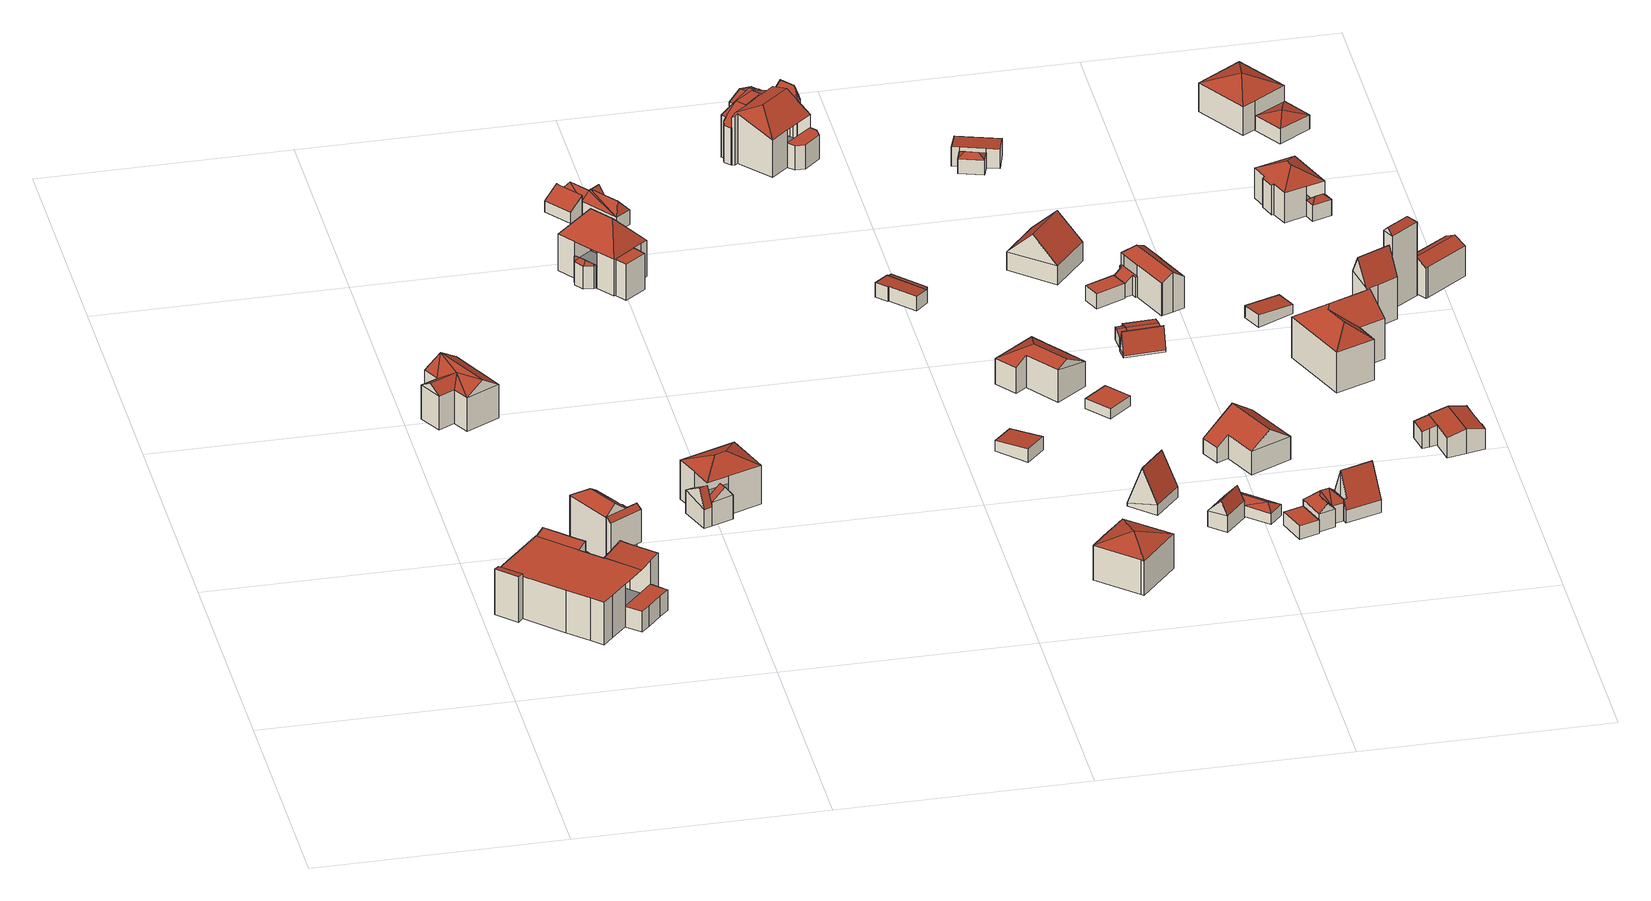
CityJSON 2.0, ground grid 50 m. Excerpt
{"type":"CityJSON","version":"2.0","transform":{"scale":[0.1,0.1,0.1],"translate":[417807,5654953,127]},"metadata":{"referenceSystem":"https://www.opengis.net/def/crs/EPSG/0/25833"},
"CityObjects":{
"building1":{"type":"Building","attributes":{"Gemeindeschluessel":14612000,"Geometrietyp2DReferenz":"3000","function":"31001_9998","roofType":"9999"},"children":["building1-1","building1-2","building1-3","building1-4","building1-5"]},
"building1-1":{"type":"BuildingPart","attributes":{"Dachtyp_tdc":"tdcPolyFlatRoof","Dachneigung":0,"QualitaetDacherkennung":27,"Geometrietyp2DReferenz":"3000","measuredHeight":4.58,"roofType":"1000"},"parents":["building1"],"geometry":[{"type":"MultiSurface","lod":"2","boundaries":[[[0,1,2,3]],[[1,4,5,2]],[[4,6,7,5]],[[6,8,9,7]],[[10,0,3,11]],[[10,12,8,6,4,1,0]],[[3,2,5,7,9,13,11]]],"semantics":{"surfaces":[{"type":"WallSurface"},{"type":"RoofSurface"},{"type":"GroundSurface"}],"values":[0,0,0,0,0,1,2]}}]},
"building1-2":{"type":"BuildingPart","attributes":{"Dachtyp_tdc":"tdcPolyFlatRoof","Dachneigung":19.95,"QualitaetDacherkennung":36,"Geometrietyp2DReferenz":"3000","measuredHeight":9.98,"roofType":"2100"},"parents":["building1"],"geometry":[{"type":"MultiSurface","lod":"2","boundaries":[[[14,15,16,17]],[[15,18,19,16]],[[18,20,21,19]],[[20,22,23,21]],[[22,24,25,23]],[[22,20,18,15,14,24]],[[25,17,16,19,21,23]]],"semantics":{"surfaces":[{"type":"WallSurface"},{"type":"RoofSurface"},{"type":"GroundSurface"}],"values":[0,0,0,0,0,1,2]}}]},
"building1-3":{"type":"BuildingPart","attributes":{"Dachtyp_tdc":"tdcPolyFlatRoof","Dachneigung":6.01,"QualitaetDacherkennung":39,"Geometrietyp2DReferenz":"3000","measuredHeight":10,"roofType":"2100"},"parents":["building1"],"geometry":[{"type":"MultiSurface","lod":"2","boundaries":[[[26,27,28,29]],[[27,30,31,28]],[[30,32,33,31]],[[32,34,11,33]],[[34,10,11]],[[35,26,29,36,37]],[[35,38,34,32,30,27,26]],[[29,28,31,33,11,13,36]]],"semantics":{"surfaces":[{"type":"WallSurface"},{"type":"RoofSurface"},{"type":"GroundSurface"}],"values":[0,0,0,0,0,0,1,2]}}]},
"building1-4":{"type":"BuildingPart","attributes":{"Dachtyp_tdc":"tdcPolyFlatRoof","Dachneigung":0,"QualitaetDacherkennung":27,"Geometrietyp2DReferenz":"3000","measuredHeight":9.31,"roofType":"1000"},"parents":["building1"],"geometry":[{"type":"MultiSurface","lod":"2","boundaries":[[[39,40,14,17,41]],[[42,37,36,25,24]],[[43,9,8]],[[43,44,45,9]],[[44,46,47,45]],[[46,48,49,47]],[[48,50,51,49]],[[50,52,53,51]],[[50,48,46,44,43,54,37,42,40,39,52]],[[41,17,25,36,13,9,45,47,49,51,53]]],"semantics":{"surfaces":[{"type":"WallSurface"},{"type":"RoofSurface"},{"type":"GroundSurface"}],"values":[0,0,0,0,0,0,0,0,1,2]}}]},
"building1-5":{"type":"BuildingPart","attributes":{"Dachtyp_tdc":"tdcPolyFlatRoof","Dachneigung":5.88,"QualitaetDacherkennung":58,"Geometrietyp2DReferenz":"3000","measuredHeight":10.03,"roofType":"2100"},"parents":["building1"],"geometry":[{"type":"MultiSurface","lod":"2","boundaries":[[[55,56,39,41,57]],[[58,53,52]],[[58,59,60,53]],[[59,55,57,60]],[[59,58,56,55]],[[57,41,53,60]]],"semantics":{"surfaces":[{"type":"WallSurface"},{"type":"RoofSurface"},{"type":"GroundSurface"}],"values":[0,0,0,0,1,2]}}]},
"building2":{"type":"Building","attributes":{"Dachtyp_tdc":"tdcFreeFormRoof","Gemeindeschluessel":14612000,"Dachneigung":31.87,"QualitaetDacherkennung":84,"Geometrietyp2DReferenz":"3000","measuredHeight":9.8,"function":"31001_9998","roofType":"5000"},"geometry":[{"type":"Solid","lod":"2","boundaries":[[[[61,62,63,64]],[[62,65,66,63]],[[65,67,68,66]],[[67,69,70,68]],[[69,71,72,70]],[[71,73,74,72]],[[73,75,76,74]],[[75,61,64,76]],[[77,75,73]],[[78,77,73,71]],[[79,78,69]],[[80,78,79]],[[80,61,78]],[[61,80,62]],[[69,78,71]],[[79,69,67]],[[80,79,67,65]],[[77,78,61,75]],[[64,63,66,68,70,72,74,76]],[[80,65,62]]]],"semantics":{"surfaces":[{"type":"WallSurface"},{"type":"RoofSurface"},{"type":"GroundSurface"}],"values":[[0,0,0,0,0,0,0,0,0,1,1,1,1,1,1,0,1,1,2,0]]}}]},
"building3":{"type":"Building","attributes":{"Dachtyp_tdc":"tdcFreeFormRoof","Gemeindeschluessel":14612000,"Dachneigung":39.74,"QualitaetDacherkennung":59,"Geometrietyp2DReferenz":"3000","measuredHeight":12.2,"function":"31001_9998","roofType":"5000"},"geometry":[{"type":"Solid","lod":"2","boundaries":[[[[81,82,83,84]],[[82,85,86,83]],[[85,87,88,86]],[[87,89,90,88]],[[89,91,92,90]],[[91,93,94,92]],[[93,95,96,94]],[[95,97,98,96]],[[97,81,84,98]],[[99,100,82,101]],[[97,102,99,101,81]],[[95,93,91,89,87,85,100,99,102]],[[85,82,100]],[[82,81,101]],[[97,95,102]],[[84,83,86,88,90,92,94,96,98]]]],"semantics":{"surfaces":[{"type":"WallSurface"},{"type":"RoofSurface"},{"type":"GroundSurface"}],"values":[[0,0,0,0,0,0,0,0,0,1,1,1,0,0,0,2]]}}]},
"building4":{"type":"Building","attributes":{"Dachtyp_tdc":"tdcPolyFlatRoof","Gemeindeschluessel":14612000,"Dachneigung":37.95,"QualitaetDacherkennung":34,"Geometrietyp2DReferenz":"3000","measuredHeight":8.09,"function":"31001_9998","roofType":"2100"},"geometry":[{"type":"Solid","lod":"2","boundaries":[[[[103,104,105,106]],[[104,107,108,105]],[[107,109,110,108]],[[109,111,112,110]],[[111,103,106,112]],[[111,109,107,104,103]],[[106,105,108,110,112]]]],"semantics":{"surfaces":[{"type":"WallSurface"},{"type":"RoofSurface"},{"type":"GroundSurface"}],"values":[[0,0,0,0,0,1,2]]}}]},
"building5":{"type":"Building","attributes":{"Gemeindeschluessel":14612000,"Geometrietyp2DReferenz":"3000","function":"31001_9998","roofType":"9999"},"children":["building5-1","building5-2","building5-3"]},
"building5-1":{"type":"BuildingPart","attributes":{"Dachtyp_tdc":"tdcGableRoof","Dachneigung":39.44,"QualitaetDacherkennung":12,"Geometrietyp2DReferenz":"3000","measuredHeight":7.48,"roofType":"3100"},"parents":["building5"],"geometry":[{"type":"MultiSurface","lod":"2","boundaries":[[[113,114,115,116]],[[114,117,118,119,115]],[[117,114,120]],[[114,113,121,120]],[[122,123,117,120,121]],[[116,115,119,124]]],"semantics":{"surfaces":[{"type":"WallSurface"},{"type":"RoofSurface"},{"type":"GroundSurface"}],"values":[0,0,0,1,1,2]}}]},
"building5-2":{"type":"BuildingPart","attributes":{"Dachtyp_tdc":"tdcHipRoof","Dachneigung":22.67,"QualitaetDacherkennung":82,"Geometrietyp2DReferenz":"3000","measuredHeight":10.58,"roofType":"3200"},"parents":["building5"],"geometry":[{"type":"MultiSurface","lod":"2","boundaries":[[[125,126,127,128]],[[126,129,113,116,127]],[[130,131,132,133,134]],[[131,125,128,132]],[[126,125,135]],[[131,130,136,137]],[[125,131,137,135]],[[136,129,126,135,137]],[[128,127,116,124,133,132]]],"semantics":{"surfaces":[{"type":"WallSurface"},{"type":"RoofSurface"},{"type":"GroundSurface"}],"values":[0,0,0,0,1,1,1,1,2]}}]},
"building5-3":{"type":"BuildingPart","attributes":{"Dachtyp_tdc":"tdcGableRoof","Dachneigung":30.66,"QualitaetDacherkennung":12,"Geometrietyp2DReferenz":"3000","measuredHeight":8,"roofType":"3100"},"parents":["building5"],"geometry":[{"type":"MultiSurface","lod":"2","boundaries":[[[118,138,139,119]],[[138,140,141,139]],[[140,134,133,141]],[[140,138,142]],[[138,118,123,143,142]],[[134,140,142,143,144]],[[119,139,141,133,124]]],"semantics":{"surfaces":[{"type":"WallSurface"},{"type":"RoofSurface"},{"type":"GroundSurface"}],"values":[0,0,0,0,1,1,2]}}]},
"building6":{"type":"Building","attributes":{"Gemeindeschluessel":14612000,"Geometrietyp2DReferenz":"3000","function":"31001_9998","roofType":"9999"},"children":["building6-1","building6-2","building6-3","building6-4"]},
"building6-1":{"type":"BuildingPart","attributes":{"Dachtyp_tdc":"tdcPolyFlatRoof","Dachneigung":32.93,"QualitaetDacherkennung":70,"Geometrietyp2DReferenz":"3000","measuredHeight":8.13,"roofType":"2100"},"parents":["building6"],"geometry":[{"type":"MultiSurface","lod":"2","boundaries":[[[145,146,147,148]],[[146,149,150,147]],[[149,151,152,153,150]],[[149,146,145,151]],[[153,148,147,150]]],"semantics":{"surfaces":[{"type":"WallSurface"},{"type":"RoofSurface"},{"type":"GroundSurface"}],"values":[0,0,0,1,2]}}]},
"building6-2":{"type":"BuildingPart","attributes":{"Dachtyp_tdc":"tdcFreeFormRoof","Dachneigung":41.82,"QualitaetDacherkennung":10,"Geometrietyp2DReferenz":"3000","measuredHeight":5.82,"roofType":"5000"},"parents":["building6"],"geometry":[{"type":"MultiSurface","lod":"2","boundaries":[[[154,155,156,157]],[[155,158,159,156]],[[158,160,161,159]],[[160,162,163,161]],[[162,164,165,163]],[[164,166,164,162,167]],[[162,160,168,167]],[[160,158,169,168]],[[158,155,170,169]],[[155,154,171,154,170]],[[154,164,167,168,169,170]],[[157,156,159,161,163,165,172,165,157,173]]],"semantics":{"surfaces":[{"type":"WallSurface"},{"type":"RoofSurface"},{"type":"GroundSurface"}],"values":[0,0,0,0,0,1,1,1,1,1,1,2]}}]},
"building6-3":{"type":"BuildingPart","attributes":{"Dachtyp_tdc":"tdcPolyFlatRoof","Dachneigung":0,"QualitaetDacherkennung":46,"Geometrietyp2DReferenz":"3000","measuredHeight":7.95,"roofType":"1000"},"parents":["building6"],"geometry":[{"type":"MultiSurface","lod":"2","boundaries":[[[174,175,176,177]],[[175,178,179,176]],[[178,180,181,179]],[[180,178,175,174]],[[177,176,179,181]]],"semantics":{"surfaces":[{"type":"WallSurface"},{"type":"RoofSurface"},{"type":"GroundSurface"}],"values":[0,0,0,1,2]}}]},
"building6-4":{"type":"BuildingPart","attributes":{"Dachtyp_tdc":"tdcHipRoof","Dachneigung":47.64,"QualitaetDacherkennung":66,"Geometrietyp2DReferenz":"3000","measuredHeight":13.08,"roofType":"3200"},"parents":["building6"],"geometry":[{"type":"MultiSurface","lod":"2","boundaries":[[[182,183,184,172]],[[183,185,148,184]],[[152,186,187,153]],[[186,188,189,187]],[[188,190,174,177,189]],[[191,181,180]],[[191,192,193,181]],[[192,194,173,193]],[[192,191,190,188,186,195]],[[185,183,196]],[[186,152,185,196,195]],[[183,182,194,192,195,196]],[[184,148,153,187,189,177,181,193,173,157,165,172]]],"semantics":{"surfaces":[{"type":"WallSurface"},{"type":"RoofSurface"},{"type":"GroundSurface"}],"values":[0,0,0,0,0,0,0,0,1,1,1,1,2]}}]},
"building7":{"type":"Building","attributes":{"Dachtyp_tdc":"tdcPolyFlatRoof","Gemeindeschluessel":14612000,"Dachneigung":34.21,"QualitaetDacherkennung":57,"Geometrietyp2DReferenz":"3000","measuredHeight":4.76,"function":"31001_9998","roofType":"2100"},"geometry":[{"type":"Solid","lod":"2","boundaries":[[[[197,198,199,200]],[[197,201,202,203,198]],[[199,204,205,206,200]],[[198,203,204,199]],[[203,202,205,204]],[[202,201,206,205]],[[201,197,200,206]]]],"semantics":{"surfaces":[{"type":"WallSurface"},{"type":"RoofSurface"},{"type":"GroundSurface"}],"values":[[0,1,2,0,0,0,0]]}}]},
"building8":{"type":"Building","attributes":{"Dachtyp_tdc":"tdcFreeFormRoof","Gemeindeschluessel":14612000,"Dachneigung":50.02,"QualitaetDacherkennung":19,"Geometrietyp2DReferenz":"3000","measuredHeight":5.37,"function":"31001_9998","roofType":"5000"},"geometry":[{"type":"Solid","lod":"2","boundaries":[[[[207,208,209,210]],[[208,211,212,209]],[[211,213,214,212]],[[213,215,216,214]],[[215,217,218,216]],[[217,219,220,218]],[[219,221,222,220]],[[221,223,224,222]],[[223,207,210,224]],[[225,221,226]],[[227,221,225]],[[227,223,221]],[[228,223,227]],[[223,228,207]],[[226,221,219]],[[229,225,226,219,217]],[[230,229,217,215]],[[230,215,213]],[[227,225,229,230,213,211]],[[228,227,211,208]],[[228,208,207]],[[210,209,212,214,216,218,220,222,224]]]],"semantics":{"surfaces":[{"type":"WallSurface"},{"type":"RoofSurface"},{"type":"GroundSurface"}],"values":[[0,0,0,0,0,0,0,0,0,1,1,1,1,1,1,1,1,0,1,1,1,2]]}}]},
"building9":{"type":"Building","attributes":{"Dachtyp_tdc":"tdcTentRoof","Gemeindeschluessel":14612000,"Dachneigung":19.77,"QualitaetDacherkennung":79,"Geometrietyp2DReferenz":"3000","measuredHeight":9.56,"function":"31001_9998","roofType":"3500"},"geometry":[{"type":"Solid","lod":"2","boundaries":[[[[231,232,233,234]],[[232,235,236,233]],[[235,237,238,236]],[[237,239,240,238]],[[239,241,242,240]],[[241,231,234,242]],[[239,237,235,243]],[[231,241,239,243]],[[232,231,243]],[[235,232,243]],[[234,233,236,238,240,242]]]],"semantics":{"surfaces":[{"type":"WallSurface"},{"type":"RoofSurface"},{"type":"GroundSurface"}],"values":[[0,0,0,0,0,0,1,1,1,1,2]]}}]},
"building10":{"type":"Building","attributes":{"Dachtyp_tdc":"tdcPolyFlatRoof","Gemeindeschluessel":14612000,"Dachneigung":4.98,"QualitaetDacherkennung":57,"Geometrietyp2DReferenz":"3000","measuredHeight":2.96,"function":"31001_9998","roofType":"2100"},"geometry":[{"type":"Solid","lod":"2","boundaries":[[[[244,245,246,247]],[[245,248,249,246]],[[248,250,251,249]],[[250,244,247,251]],[[250,248,245,244]],[[247,246,249,251]]]],"semantics":{"surfaces":[{"type":"WallSurface"},{"type":"RoofSurface"},{"type":"GroundSurface"}],"values":[[0,0,0,0,1,2]]}}]},
"building11":{"type":"Building","attributes":{"Dachtyp_tdc":"tdcPolyFlatRoof","Gemeindeschluessel":14612000,"Dachneigung":5.22,"QualitaetDacherkennung":66,"Geometrietyp2DReferenz":"3000","measuredHeight":3.19,"function":"31001_9998","roofType":"2100"},"geometry":[{"type":"Solid","lod":"2","boundaries":[[[[252,253,254,255]],[[253,256,257,254]],[[256,258,259,257]],[[258,260,261,259]],[[260,262,263,261]],[[262,264,265,263]],[[264,266,267,265]],[[266,252,255,267]],[[266,264,262,260,258,256,253,252]],[[255,254,257,259,261,263,265,267]]]],"semantics":{"surfaces":[{"type":"WallSurface"},{"type":"RoofSurface"},{"type":"GroundSurface"}],"values":[[0,0,0,0,0,0,0,0,1,2]]}}]},
"building12":{"type":"Building","attributes":{"Gemeindeschluessel":14612000,"Geometrietyp2DReferenz":"3000","function":"31001_9998","roofType":"9999"},"children":["building12-1","building12-2","building12-3","building12-4","building12-5","building12-6"]},
"building12-1":{"type":"BuildingPart","attributes":{"Dachtyp_tdc":"tdcGableRoof","Dachneigung":11.01,"QualitaetDacherkennung":33,"Geometrietyp2DReferenz":"3000","measuredHeight":10.86,"roofType":"3100"},"parents":["building12"],"geometry":[{"type":"MultiSurface","lod":"2","boundaries":[[[268,269,270,271,272]],[[273,274,275,276,277]],[[278,268,272,279,280]],[[268,278,281,282,283,284,285,286]],[[274,273,285,284]],[[268,286,269]],[[272,271,276,275,287,288,279]]],"semantics":{"surfaces":[{"type":"WallSurface"},{"type":"RoofSurface"},{"type":"GroundSurface"}],"values":[0,0,0,1,1,0,2]}}]},
"building12-2":{"type":"BuildingPart","attributes":{"Dachtyp_tdc":"tdcFreeFormRoof","Dachneigung":69.12,"QualitaetDacherkennung":11,"Geometrietyp2DReferenz":"3000","measuredHeight":12.41,"roofType":"5000"},"parents":["building12"],"geometry":[{"type":"MultiSurface","lod":"2","boundaries":[[[289,290,291,292,293,294,295]],[[294,293,296]],[[297,298,299,300,301,302,303,304,305]],[[306,307,298,297]],[[296,293,301,300]],[[293,292,302,301]],[[292,291,303,302]],[[291,290,304,303]],[[290,289,305,304]],[[289,306,297,305]],[[308,295,294,296,309,307]],[[308,307,306]],[[295,308,306,289]]],"semantics":{"surfaces":[{"type":"RoofSurface"},{"type":"GroundSurface"},{"type":"WallSurface"}],"values":[0,0,1,2,2,2,2,2,2,2,0,0,0]}}]},
"building12-3":{"type":"BuildingPart","attributes":{"Dachtyp_tdc":"tdcGableRoof","Dachneigung":20.32,"QualitaetDacherkennung":37,"Geometrietyp2DReferenz":"3000","measuredHeight":10.41,"roofType":"3100"},"parents":["building12"],"geometry":[{"type":"MultiSurface","lod":"2","boundaries":[[[270,310,311,271]],[[310,312,313,311]],[[312,277,276,313]],[[312,310,314]],[[310,270,315,316,314]],[[277,312,314,316,317]],[[271,311,313,276]]],"semantics":{"surfaces":[{"type":"WallSurface"},{"type":"RoofSurface"},{"type":"GroundSurface"}],"values":[0,0,0,0,1,1,2]}}]},
"building12-4":{"type":"BuildingPart","attributes":{"Dachtyp_tdc":"tdcCutGableRoof","Dachneigung":35.98,"QualitaetDacherkennung":42,"Geometrietyp2DReferenz":"3000","measuredHeight":11.37,"roofType":"9999"},"parents":["building12"],"geometry":[{"type":"MultiSurface","lod":"2","boundaries":[[[318,319,300,275,274]],[[320,321,322,323]],[[321,324,325,322]],[[324,326,327,325]],[[326,280,279,327]],[[328,329,319,318,330]],[[331,281,332,280,326,324,321,320,333,334,335]],[[330,331,335,328]],[[275,300,336,337,338,323,322,325,327,279,288,287]]],"semantics":{"surfaces":[{"type":"WallSurface"},{"type":"RoofSurface"},{"type":"GroundSurface"}],"values":[0,0,0,0,0,1,1,1,2]}}]},
"building12-5":{"type":"BuildingPart","attributes":{"Dachtyp_tdc":"tdcHipAndGableRoof","Dachneigung":32.7,"QualitaetDacherkennung":32,"Geometrietyp2DReferenz":"3000","measuredHeight":11.77,"roofType":"5000"},"parents":["building12"],"geometry":[{"type":"MultiSurface","lod":"2","boundaries":[[[339,340,341,342,298,307]],[[343,344,345,346,347]],[[344,348,349,345]],[[348,350,351,349]],[[350,352,320,323,351]],[[353,296,300,319]],[[354,352,350,348,344,355]],[[344,343,340,339,356,355]],[[356,353,329,357,358,334,354,355]],[[299,298,342,346,345,349,351,323,338,337,336,300]]],"semantics":{"surfaces":[{"type":"WallSurface"},{"type":"RoofSurface"},{"type":"GroundSurface"}],"values":[0,0,0,0,0,0,1,1,1,2]}}]},
"building12-6":{"type":"BuildingPart","attributes":{"Dachtyp_tdc":"tdcPolyFlatRoof","Dachneigung":0,"QualitaetDacherkennung":41,"Geometrietyp2DReferenz":"3000","measuredHeight":5.3,"roofType":"1000"},"parents":["building12"],"geometry":[{"type":"MultiSurface","lod":"2","boundaries":[[[341,359,360,342]],[[359,361,362,360]],[[361,363,364,362]],[[363,365,366,364]],[[363,361,359,341,347,365]],[[366,346,342,360,362,364]],[[365,347,346,366]]],"semantics":{"surfaces":[{"type":"WallSurface"},{"type":"RoofSurface"},{"type":"GroundSurface"}],"values":[0,0,0,0,1,2,0]}}]},
"building13":{"type":"Building","attributes":{"Dachtyp_tdc":"tdcPolyFlatRoof","Gemeindeschluessel":14612000,"Dachneigung":12.02,"QualitaetDacherkennung":61,"Geometrietyp2DReferenz":"3000","measuredHeight":2.34,"function":"31001_9998","roofType":"2100"},"geometry":[{"type":"Solid","lod":"2","boundaries":[[[[367,368,369,370]],[[368,371,372,369]],[[371,373,374,372]],[[373,375,376,374]],[[375,367,370,376]],[[375,373,371,368,367]],[[370,369,372,374,376]]]],"semantics":{"surfaces":[{"type":"WallSurface"},{"type":"RoofSurface"},{"type":"GroundSurface"}],"values":[[0,0,0,0,0,1,2]]}}]},
"building14":{"type":"Building","attributes":{"Dachtyp_tdc":"tdcGableRoof","Gemeindeschluessel":14612000,"Dachneigung":69.47,"QualitaetDacherkennung":5,"Geometrietyp2DReferenz":"3000","measuredHeight":9.35,"function":"31001_9998","roofType":"3100"},"geometry":[{"type":"Solid","lod":"2","boundaries":[[[[377,378,379,380]],[[378,381,382,379]],[[381,383,384,382]],[[383,377,380,384]],[[381,378,385]],[[377,383,386]],[[378,377,386,385]],[[383,381,385,386]],[[380,379,382,384]]]],"semantics":{"surfaces":[{"type":"WallSurface"},{"type":"RoofSurface"},{"type":"GroundSurface"}],"values":[[0,0,0,0,0,0,1,1,2]]}}]},
"building15":{"type":"Building","attributes":{"Dachtyp_tdc":"tdcFreeFormRoof","Gemeindeschluessel":14612000,"Dachneigung":29.5,"QualitaetDacherkennung":81,"Geometrietyp2DReferenz":"3000","measuredHeight":8.43,"function":"31001_9998","roofType":"5000"},"geometry":[{"type":"Solid","lod":"2","boundaries":[[[[387,388,389,390]],[[388,391,392,389]],[[391,393,394,392]],[[393,395,396,394]],[[395,397,398,396]],[[397,399,400,398]],[[399,401,402,400]],[[401,387,390,402]],[[388,387,403]],[[397,404,403,387,401,399]],[[404,395,393,391,388,403]],[[397,395,404]],[[390,389,392,394,396,398,400,402]]]],"semantics":{"surfaces":[{"type":"WallSurface"},{"type":"RoofSurface"},{"type":"GroundSurface"}],"values":[[0,0,0,0,0,0,0,0,1,1,1,0,2]]}}]},
"building16":{"type":"Building","attributes":{"Dachtyp_tdc":"tdcPolyFlatRoof","Gemeindeschluessel":14612000,"Dachneigung":0,"QualitaetDacherkennung":78,"Geometrietyp2DReferenz":"3000","measuredHeight":2.28,"function":"31001_9998","roofType":"1000"},"geometry":[{"type":"Solid","lod":"2","boundaries":[[[[405,406,407,408]],[[406,409,410,407]],[[409,411,412,410]],[[411,405,408,412]],[[411,409,406,405]],[[408,407,410,412]]]],"semantics":{"surfaces":[{"type":"WallSurface"},{"type":"RoofSurface"},{"type":"GroundSurface"}],"values":[[0,0,0,0,1,2]]}}]},
"building17":{"type":"Building","attributes":{"Dachtyp_tdc":"tdcGableRoof","Gemeindeschluessel":14612000,"Dachneigung":48.27,"QualitaetDacherkennung":50,"Geometrietyp2DReferenz":"3000","measuredHeight":6.61,"function":"31001_9998","roofType":"3100"},"geometry":[{"type":"Solid","lod":"2","boundaries":[[[[413,414,415,416]],[[414,417,418,415]],[[417,419,420,418]],[[419,413,416,420]],[[417,414,421]],[[413,419,422]],[[414,413,422,421]],[[419,417,421,422]],[[416,415,418,420]]]],"semantics":{"surfaces":[{"type":"WallSurface"},{"type":"RoofSurface"},{"type":"GroundSurface"}],"values":[[0,0,0,0,0,0,1,1,2]]}}]},
"building18":{"type":"Building","attributes":{"Dachtyp_tdc":"tdcFreeFormRoof","Gemeindeschluessel":14612000,"Dachneigung":28.76,"QualitaetDacherkennung":17,"Geometrietyp2DReferenz":"3000","measuredHeight":3.42,"function":"31001_9998","roofType":"5000"},"geometry":[{"type":"Solid","lod":"2","boundaries":[[[[423,424,425,426]],[[424,427,428,425]],[[427,429,430,428]],[[429,431,432,430]],[[431,423,426,432]],[[433,431,429]],[[434,427,424]],[[433,427,434]],[[427,433,429]],[[434,424,423]],[[433,434,423,431]],[[426,425,428,430,432]]]],"semantics":{"surfaces":[{"type":"WallSurface"},{"type":"RoofSurface"},{"type":"GroundSurface"}],"values":[[0,0,0,0,0,1,1,1,1,1,1,2]]}}]},
"building19":{"type":"Building","attributes":{"Dachtyp_tdc":"tdcPolyFlatRoof","Gemeindeschluessel":14612000,"Dachneigung":0,"QualitaetDacherkennung":57,"Geometrietyp2DReferenz":"3000","measuredHeight":2.85,"function":"31001_9998","roofType":"1000"},"geometry":[{"type":"Solid","lod":"2","boundaries":[[[[435,436,437,438]],[[436,439,440,437]],[[439,441,442,440]],[[441,435,438,442]],[[441,439,436,435]],[[438,437,440,442]]]],"semantics":{"surfaces":[{"type":"WallSurface"},{"type":"RoofSurface"},{"type":"GroundSurface"}],"values":[[0,0,0,0,1,2]]}}]},
"building20":{"type":"Building","attributes":{"Dachtyp_tdc":"tdcGableRoof","Gemeindeschluessel":14612000,"Dachneigung":44.9,"QualitaetDacherkennung":84,"Geometrietyp2DReferenz":"3000","measuredHeight":9.57,"function":"31001_9998","roofType":"3100"},"geometry":[{"type":"Solid","lod":"2","boundaries":[[[[443,444,445,446]],[[444,447,448,445]],[[447,449,450,448]],[[449,443,446,450]],[[447,444,451]],[[443,449,452]],[[444,443,452,451]],[[449,447,451,452]],[[446,445,448,450]]]],"semantics":{"surfaces":[{"type":"WallSurface"},{"type":"RoofSurface"},{"type":"GroundSurface"}],"values":[[0,0,0,0,0,0,1,1,2]]}}]},
"building21":{"type":"Building","attributes":{"Dachtyp_tdc":"tdcGableRoof","Gemeindeschluessel":14612000,"Dachneigung":16.31,"QualitaetDacherkennung":74,"Geometrietyp2DReferenz":"3000","measuredHeight":3.04,"function":"31001_9998","roofType":"3100"},"geometry":[{"type":"Solid","lod":"2","boundaries":[[[[453,454,455,456]],[[454,457,458,455]],[[457,459,460,458]],[[459,453,456,460]],[[457,454,461]],[[453,459,462]],[[454,453,462,461]],[[459,457,461,462]],[[456,455,458,460]]]],"semantics":{"surfaces":[{"type":"WallSurface"},{"type":"RoofSurface"},{"type":"GroundSurface"}],"values":[[0,0,0,0,0,0,1,1,2]]}}]},
"building22":{"type":"Building","attributes":{"Dachtyp_tdc":"tdcFreeFormRoof","Gemeindeschluessel":14612000,"Dachneigung":73.3,"QualitaetDacherkennung":26,"Geometrietyp2DReferenz":"3000","measuredHeight":5.02,"function":"31001_9998","roofType":"5000"},"geometry":[{"type":"Solid","lod":"2","boundaries":[[[[463,464,465,466]],[[464,460,467,465]],[[460,458,468,467]],[[458,469,470,468]],[[469,463,466,470]],[[469,471,472]],[[458,471,469]],[[471,458,460]],[[471,460,464]],[[472,471,464,463]],[[472,463,469]],[[466,465,467,468,470]]]],"semantics":{"surfaces":[{"type":"WallSurface"},{"type":"RoofSurface"},{"type":"GroundSurface"}],"values":[[0,0,0,0,0,1,1,1,0,1,0,2]]}}]},
"building23":{"type":"Building","attributes":{"Dachtyp_tdc":"tdcFreeFormRoof","Gemeindeschluessel":14612000,"Dachneigung":36.06,"QualitaetDacherkennung":82,"Geometrietyp2DReferenz":"3000","measuredHeight":8.33,"function":"31001_9998","roofType":"5000"},"geometry":[{"type":"Solid","lod":"2","boundaries":[[[[473,474,475,476]],[[474,477,478,475]],[[477,479,480,478]],[[479,481,482,480]],[[481,483,484,482]],[[483,473,476,484]],[[485,477,474,486]],[[479,485,486,473,483,481]],[[479,477,485]],[[474,473,486]],[[476,475,478,480,482,484]]]],"semantics":{"surfaces":[{"type":"WallSurface"},{"type":"RoofSurface"},{"type":"GroundSurface"}],"values":[[0,0,0,0,0,0,1,1,0,0,2]]}}]},
"building24":{"type":"Building","attributes":{"Dachtyp_tdc":"tdcFreeFormRoof","Gemeindeschluessel":14612000,"Dachneigung":13.22,"QualitaetDacherkennung":87,"Geometrietyp2DReferenz":"3000","measuredHeight":3.01,"function":"31001_9998","roofType":"5000"},"geometry":[{"type":"Solid","lod":"2","boundaries":[[[[487,488,489,490]],[[488,491,492,489]],[[491,493,494,492]],[[493,495,469,494]],[[495,496,458,469]],[[496,454,455,458]],[[454,487,490,455]],[[496,495,493,497,461]],[[461,497,491,488,487,454]],[[493,491,497]],[[454,496,461]],[[490,489,492,494,469,458,455]]]],"semantics":{"surfaces":[{"type":"WallSurface"},{"type":"RoofSurface"},{"type":"GroundSurface"}],"values":[[0,0,0,0,0,0,0,1,1,0,0,2]]}}]},
"building25":{"type":"Building","attributes":{"Dachtyp_tdc":"tdcPolyFlatRoof","Gemeindeschluessel":14612000,"Dachneigung":0,"QualitaetDacherkennung":58,"Geometrietyp2DReferenz":"3000","measuredHeight":3.22,"function":"31001_9998","roofType":"1000"},"geometry":[{"type":"Solid","lod":"2","boundaries":[[[[498,499,500,501]],[[499,502,503,500]],[[502,504,505,503]],[[504,498,501,505]],[[504,502,499,498]],[[501,500,503,505]]]],"semantics":{"surfaces":[{"type":"WallSurface"},{"type":"RoofSurface"},{"type":"GroundSurface"}],"values":[[0,0,0,0,1,2]]}}]},
"building26":{"type":"Building","attributes":{"Gemeindeschluessel":14612000,"Geometrietyp2DReferenz":"3000","function":"31001_9998","roofType":"9999"},"children":["building26-1","building26-2"]},
"building26-1":{"type":"BuildingPart","attributes":{"Dachtyp_tdc":"tdcFreeFormRoof","Dachneigung":35.74,"QualitaetDacherkennung":22,"Geometrietyp2DReferenz":"3000","measuredHeight":4.18,"roofType":"5000"},"parents":["building26"],"geometry":[{"type":"MultiSurface","lod":"2","boundaries":[[[506,507,508,509]],[[507,510,511,508]],[[510,512,513,511]],[[514,512,510]],[[515,514,510,507]],[[515,507,506]],[[514,515,506,512]],[[509,508,511,513]]],"semantics":{"surfaces":[{"type":"WallSurface"},{"type":"RoofSurface"},{"type":"GroundSurface"}],"values":[0,0,0,1,1,1,1,2]}}]},
"building26-2":{"type":"BuildingPart","attributes":{"Dachtyp_tdc":"tdcPolyFlatRoof","Dachneigung":6.69,"QualitaetDacherkennung":53,"Geometrietyp2DReferenz":"3000","measuredHeight":4.25,"roofType":"2100"},"parents":["building26"],"geometry":[{"type":"MultiSurface","lod":"2","boundaries":[[[516,517,506,509,518]],[[519,513,512]],[[520,516,518,521]],[[519,522,523,513]],[[522,524,525,523]],[[524,520,521,525]],[[520,524,522,519,517,516]],[[518,509,513,523,525,521]]],"semantics":{"surfaces":[{"type":"WallSurface"},{"type":"RoofSurface"},{"type":"GroundSurface"}],"values":[0,0,0,0,0,0,1,2]}}]},
"building27":{"type":"Building","attributes":{"Dachtyp_tdc":"tdcFreeFormRoof","Gemeindeschluessel":14612000,"Dachneigung":45.23,"QualitaetDacherkennung":38,"Geometrietyp2DReferenz":"3000","measuredHeight":6.48,"function":"31001_9998","roofType":"5000"},"geometry":[{"type":"Solid","lod":"2","boundaries":[[[[526,527,528,529]],[[527,530,531,528]],[[526,532,533,534,535]],[[533,536,537,534]],[[538,537,539,530]],[[535,537,538]],[[537,535,534]],[[538,530,527]],[[535,538,527,526]],[[536,533,532]],[[531,540,541,542,543,529,528]],[[530,539,540,531]],[[539,537,541,540]],[[537,536,542,541]],[[536,532,543,542]],[[532,526,529,543]]]],"semantics":{"surfaces":[{"type":"WallSurface"},{"type":"RoofSurface"},{"type":"GroundSurface"}],"values":[[0,0,1,1,1,1,1,1,1,0,2,0,0,0,0,0]]}}]},
"building28":{"type":"Building","attributes":{"Gemeindeschluessel":14612000,"Geometrietyp2DReferenz":"3000","function":"31001_9998","roofType":"9999"},"children":["building28-1","building28-2"]},
"building28-1":{"type":"BuildingPart","attributes":{"Dachtyp_tdc":"tdcHipAndGableRoof","Dachneigung":34.33,"QualitaetDacherkennung":53,"Geometrietyp2DReferenz":"3000","measuredHeight":8.61,"roofType":"5000"},"parents":["building28"],"geometry":[{"type":"MultiSurface","lod":"2","boundaries":[[[544,545,546,547]],[[545,548,549,546]],[[548,550,551,549]],[[550,552,553,551]],[[552,554,555,556,553]],[[557,558,559,560,561]],[[558,562,563,559]],[[562,564,565,563]],[[564,566,567,565]],[[566,568,569,567]],[[568,544,547,569]],[[564,562,558,557,570]],[[557,554,552,550,548,570]],[[548,545,544,568,566,564,570]],[[547,546,549,551,553,556,560,559,563,565,567,569]]],"semantics":{"surfaces":[{"type":"WallSurface"},{"type":"RoofSurface"},{"type":"GroundSurface"}],"values":[0,0,0,0,0,0,0,0,0,0,0,1,1,1,2]}}]},
"building28-2":{"type":"BuildingPart","attributes":{"Dachtyp_tdc":"tdcPolyFlatRoof","Dachneigung":38.35,"QualitaetDacherkennung":30,"Geometrietyp2DReferenz":"3000","measuredHeight":4.53,"roofType":"2100"},"parents":["building28"],"geometry":[{"type":"MultiSurface","lod":"2","boundaries":[[[571,572,573,574]],[[572,575,576,573]],[[575,561,560,576]],[[555,577,578,556]],[[577,579,580,578]],[[579,581,582,580]],[[581,571,574,582]],[[581,579,577,555,561,575,572,571]],[[574,573,576,560,556,578,580,582]]],"semantics":{"surfaces":[{"type":"WallSurface"},{"type":"RoofSurface"},{"type":"GroundSurface"}],"values":[0,0,0,0,0,0,0,1,2]}}]},
"building29":{"type":"Building","attributes":{"Dachtyp_tdc":"tdcGableRoof","Gemeindeschluessel":14612000,"Dachneigung":64.46,"QualitaetDacherkennung":7,"Geometrietyp2DReferenz":"3000","measuredHeight":9.52,"function":"31001_9998","roofType":"3100"},"geometry":[{"type":"Solid","lod":"2","boundaries":[[[[583,584,585,586]],[[584,587,588,585]],[[587,589,590,588]],[[589,591,592,590]],[[591,593,594,592]],[[593,595,596,594]],[[595,597,598,596]],[[597,583,586,598]],[[593,591,589,587]],[[587,584,583,597,595,593]],[[586,585,588,590,592,594,596,598]]]],"semantics":{"surfaces":[{"type":"WallSurface"},{"type":"RoofSurface"},{"type":"GroundSurface"}],"values":[[0,0,0,0,0,0,0,0,1,1,2]]}}]},
"building30":{"type":"Building","attributes":{"Dachtyp_tdc":"tdcPolyFlatRoof","Gemeindeschluessel":14612000,"Dachneigung":4.82,"QualitaetDacherkennung":89,"Geometrietyp2DReferenz":"3000","measuredHeight":2.64,"function":"31001_9998","roofType":"2100"},"geometry":[{"type":"Solid","lod":"2","boundaries":[[[[599,600,601,602]],[[600,603,604,601]],[[603,605,606,604]],[[605,599,602,606]],[[605,603,600,599]],[[602,601,604,606]]]],"semantics":{"surfaces":[{"type":"WallSurface"},{"type":"RoofSurface"},{"type":"GroundSurface"}],"values":[[0,0,0,0,1,2]]}}]},
"building31":{"type":"Building","attributes":{"Dachtyp_tdc":"tdcFreeFormRoof","Gemeindeschluessel":14612000,"Dachneigung":38,"QualitaetDacherkennung":53,"Geometrietyp2DReferenz":"3000","measuredHeight":12.82,"function":"31001_9998","roofType":"5000"},"geometry":[{"type":"Solid","lod":"2","boundaries":[[[[607,608,609,610]],[[608,611,612,609]],[[611,613,614,612]],[[613,615,616,614]],[[615,617,618,616]],[[617,607,610,618]],[[619,620,617,615]],[[621,622,619,615,613]],[[621,613,611]],[[622,621,611,608]],[[620,619,622,608,607]],[[620,607,617]],[[610,609,612,614,616,618]]]],"semantics":{"surfaces":[{"type":"WallSurface"},{"type":"RoofSurface"},{"type":"GroundSurface"}],"values":[[0,0,0,0,0,0,1,1,0,1,1,1,2]]}}]},
"building32":{"type":"Building","attributes":{"Gemeindeschluessel":14612000,"Geometrietyp2DReferenz":"3000","function":"31001_9998","roofType":"9999"},"children":["building32-1","building32-2"]},
"building32-1":{"type":"BuildingPart","attributes":{"Dachtyp_tdc":"tdcGableRoof","Dachneigung":13.61,"QualitaetDacherkennung":81,"Geometrietyp2DReferenz":"3000","measuredHeight":5.34,"roofType":"3100"},"parents":["building32"],"geometry":[{"type":"MultiSurface","lod":"2","boundaries":[[[623,624,625,626,627]],[[624,628,629,625]],[[628,630,631,629]],[[630,632,633,631]],[[632,634,635,633]],[[634,636,637,635]],[[636,638,639,637]],[[638,640,641,639]],[[640,642,643,644,641]],[[638,636,634,632,630,628,624]],[[624,623,642,640,638]],[[626,625,629,631,633,635,637,639,641,644]]],"semantics":{"surfaces":[{"type":"WallSurface"},{"type":"RoofSurface"},{"type":"GroundSurface"}],"values":[0,0,0,0,0,0,0,0,0,1,1,2]}}]},
"building32-2":{"type":"BuildingPart","attributes":{"Dachtyp_tdc":"tdcPolyFlatRoof","Dachneigung":14.26,"QualitaetDacherkennung":74,"Geometrietyp2DReferenz":"3000","measuredHeight":4.35,"roofType":"2100"},"parents":["building32"],"geometry":[{"type":"MultiSurface","lod":"2","boundaries":[[[645,627,626,646]],[[643,647,648,644]],[[647,649,650,648]],[[649,645,646,650]],[[649,647,643,627,645]],[[646,626,644,648,650]]],"semantics":{"surfaces":[{"type":"WallSurface"},{"type":"RoofSurface"},{"type":"GroundSurface"}],"values":[0,0,0,0,1,2]}}]},
"building33":{"type":"Building","attributes":{"Dachtyp_tdc":"tdcFreeFormRoof","Gemeindeschluessel":14612000,"Dachneigung":64.47,"QualitaetDacherkennung":3,"Geometrietyp2DReferenz":"3000","measuredHeight":15.01,"function":"31001_9998","roofType":"5000"},"geometry":[{"type":"Solid","lod":"2","boundaries":[[[[651,652,653,654]],[[652,655,656,653]],[[655,657,658,656]],[[657,659,660,658]],[[659,661,662,660]],[[661,651,654,662]],[[663,664,655,652]],[[661,659,657,664,663,651]],[[657,655,664]],[[652,651,663]],[[654,653,656,658,660,662]]]],"semantics":{"surfaces":[{"type":"WallSurface"},{"type":"RoofSurface"},{"type":"GroundSurface"}],"values":[[0,0,0,0,0,0,1,1,0,0,2]]}}]},
"building34":{"type":"Building","attributes":{"Gemeindeschluessel":14612000,"Geometrietyp2DReferenz":"3000","function":"31001_9998","roofType":"9999"},"children":["building34-1","building34-2"]},
"building34-1":{"type":"BuildingPart","attributes":{"Dachtyp_tdc":"tdcHipRoof","Dachneigung":27.24,"QualitaetDacherkennung":66,"Geometrietyp2DReferenz":"3000","measuredHeight":8.92,"roofType":"3200"},"parents":["building34"],"geometry":[{"type":"MultiSurface","lod":"2","boundaries":[[[665,666,667,668]],[[666,669,670,667]],[[669,671,672,670]],[[671,673,674,672]],[[673,675,674]],[[676,677,678,679,680]],[[677,681,682,678]],[[681,683,684,682]],[[683,665,668,684]],[[677,676,673,685]],[[671,669,686]],[[673,671,686,685]],[[669,666,665,683,681,677,685,686]],[[668,667,670,672,674,679,678,682,684]]],"semantics":{"surfaces":[{"type":"WallSurface"},{"type":"RoofSurface"},{"type":"GroundSurface"}],"values":[0,0,0,0,0,0,0,0,0,1,1,1,1,2]}}]},
"building34-2":{"type":"BuildingPart","attributes":{"Dachtyp_tdc":"tdcFreeFormRoof","Dachneigung":38.42,"QualitaetDacherkennung":20,"Geometrietyp2DReferenz":"3000","measuredHeight":4.49,"roofType":"5000"},"parents":["building34"],"geometry":[{"type":"MultiSurface","lod":"2","boundaries":[[[687,680,679,688]],[[675,689,690,674]],[[689,687,688,690]],[[691,680,687]],[[692,691,687,689]],[[689,675,692]],[[675,680,691,692]],[[688,679,674,690]]],"semantics":{"surfaces":[{"type":"WallSurface"},{"type":"RoofSurface"},{"type":"GroundSurface"}],"values":[0,0,0,1,1,1,1,2]}}]},
"building35":{"type":"Building","attributes":{"Dachtyp_tdc":"tdcFreeFormRoof","Gemeindeschluessel":14612000,"Dachneigung":45.91,"QualitaetDacherkennung":4,"Geometrietyp2DReferenz":"3000","measuredHeight":17.45,"function":"31001_9998","roofType":"5000"},"geometry":[{"type":"Solid","lod":"2","boundaries":[[[[693,694,695,696]],[[694,697,698,695]],[[697,699,700,698]],[[699,693,696,700]],[[701,699,697]],[[702,701,697,694]],[[702,694,693]],[[701,702,693,699]],[[696,695,698,700]]]],"semantics":{"surfaces":[{"type":"WallSurface"},{"type":"RoofSurface"},{"type":"GroundSurface"}],"values":[[0,0,0,0,1,1,0,1,2]]}}]},
"building36":{"type":"Building","attributes":{"Dachtyp_tdc":"tdcFreeFormRoof","Gemeindeschluessel":14612000,"Dachneigung":24.77,"QualitaetDacherkennung":87,"Geometrietyp2DReferenz":"3000","measuredHeight":8.79,"function":"31001_9998","roofType":"5000"},"geometry":[{"type":"Solid","lod":"2","boundaries":[[[[703,704,705,706]],[[704,707,708,705]],[[707,709,710,708]],[[709,711,712,710]],[[711,703,706,712]],[[704,703,713]],[[707,704,713]],[[707,713,711,709]],[[713,703,711]],[[706,705,708,710,712]]]],"semantics":{"surfaces":[{"type":"WallSurface"},{"type":"RoofSurface"},{"type":"GroundSurface"}],"values":[[0,0,0,0,0,1,1,1,1,2]]}}]},
"building37":{"type":"Building","attributes":{"Dachtyp_tdc":"tdcTentRoof","Gemeindeschluessel":14612000,"Dachneigung":17.96,"QualitaetDacherkennung":82,"Geometrietyp2DReferenz":"3000","measuredHeight":4.45,"function":"31001_9998","roofType":"3500"},"geometry":[{"type":"Solid","lod":"2","boundaries":[[[[714,715,716,717]],[[715,718,719,716]],[[718,720,721,719]],[[720,714,717,721]],[[715,714,722]],[[718,715,722]],[[720,718,722]],[[714,720,722]],[[717,716,719,721]]]],"semantics":{"surfaces":[{"type":"WallSurface"},{"type":"RoofSurface"},{"type":"GroundSurface"}],"values":[[0,0,0,0,1,1,1,1,2]]}}]},
"building38":{"type":"Building","attributes":{"Dachtyp_tdc":"tdcFreeFormRoof","Gemeindeschluessel":14612000,"Dachneigung":27.81,"QualitaetDacherkennung":66,"Geometrietyp2DReferenz":"3000","measuredHeight":8.01,"function":"31001_9998","roofType":"5000"},"geometry":[{"type":"Solid","lod":"2","boundaries":[[[[723,724,725,726]],[[724,727,728,725]],[[727,729,730,728]],[[729,731,732,730]],[[731,733,734,732]],[[733,723,726,734]],[[729,727,735,736,733,731]],[[736,735,724,723]],[[723,733,736]],[[727,724,735]],[[726,725,728,730,732,734]]]],"semantics":{"surfaces":[{"type":"WallSurface"},{"type":"RoofSurface"},{"type":"GroundSurface"}],"values":[[0,0,0,0,0,0,1,1,0,0,2]]}}]}
},
"vertices":[
[330,186,96],[311,167,96],[311,167,51],[330,186,51],[284,137,96],[284,137,51],[267,120,96],[267,120,51],[240,145,96],[240,145,51],[303,212,96],[303,212,51],[281,188,96],[281,188,51],
[112,347,142],[129,364,151],[129,364,51],[112,347,51],[154,340,151],[154,340,51],[180,315,151],[180,315,51],[197,300,151],[197,300,51],[180,283,142],[180,283,51],
[237,262,147],[261,288,151],[261,288,51],[237,262,51],[276,273,151],[276,273,51],[321,231,151],[321,231,51],[303,212,148],[221,245,145],[221,245,51],[221,245,144],[281,188,145],
[20,249,144],[112,347,144],[20,249,51],[180,283,144],[240,145,144],[209,112,144],[209,112,51],[188,90,144],[188,90,51],[167,111,144],[167,111,51],[128,147,144],[128,147,51],[59,213,144],[59,213,51],[281,188,144],
[10,238,151],[20,249,149],[10,238,51],[59,213,149],[48,201,151],[48,201,51],
[54,964,124],[37,998,124],[37,998,50],[54,964,50],[105,1033,124],[105,1033,50],[162,920,124],[162,920,50],[95,885,124],[95,885,50],[77,918,124],[77,918,50],[44,901,124],[44,901,50],[20,947,124],[20,947,50],[32,924,140],[89,953,140],[128,903,148],[71,1015,148],
[217,536,105],[262,563,90],[262,563,6],[217,536,6],[285,522,103],[285,522,6],[300,530,88],[300,530,6],[308,515,88],[308,515,6],[313,518,84],[313,518,6],[333,481,84],[333,481,6],[313,470,103],[313,470,6],[267,445,105],[267,445,6],[252,518,127],[269,550,102],[218,537,106],[287,456,127],
[273,434,99],[267,445,108],[267,445,28],[273,434,28],[313,470,108],[313,470,28],[333,481,108],[333,481,28],[339,470,99],[339,470,28],
[511,494,103],[516,478,103],[516,478,51],[511,494,51],[473,462,102],[473,462,92],[473,462,51],[500,472,126],[494,488,126],[467,478,102],[471,466,102],[467,478,51],
[546,608,137],[579,519,136],[579,519,51],[546,608,51],[511,494,136],[451,522,137],[434,567,137],[434,567,51],[451,522,51],[451,522,102],[518,549,157],[467,478,136],[494,540,157],
[456,456,92],[456,456,51],[434,516,102],[434,516,51],[451,471,131],[467,477,131],[467,478,130],
[431,1363,196],[448,1375,182],[448,1375,115],[431,1363,115],[493,1315,182],[493,1315,115],[476,1303,196],[476,1303,194],[476,1303,115],
[413,1232,165],[410,1230,165],[410,1230,115],[413,1232,115],[389,1232,165],[389,1232,115],[377,1250,165],[377,1250,115],[380,1269,165],[380,1269,115],[383,1272,165],[383,1272,115],[381,1274,162],[383,1268,167],[387,1252,173],[395,1241,173],[409,1233,167],[415,1229,162],[381,1274,115],[415,1229,115],
[486,1230,194],[502,1208,194],[502,1208,115],[486,1230,115],[460,1177,194],[460,1177,115],[444,1198,194],[444,1198,115],
[381,1274,195],[357,1307,195],[357,1307,115],[431,1363,194],[515,1252,194],[515,1252,115],[502,1242,195],[502,1242,115],[486,1230,195],[444,1198,195],[441,1196,195],[441,1196,115],[415,1229,195],[451,1259,246],[418,1302,246],
[409,1439,156],[370,1489,156],[370,1489,131],[409,1439,131],[435,1459,178],[400,1504,178],[397,1509,178],[397,1509,131],[400,1504,131],[435,1459,131],
[400,1504,164],[425,1523,164],[425,1523,132],[400,1504,132],[452,1487,164],[452,1487,132],[461,1493,164],[461,1493,132],[481,1467,164],[481,1467,132],[477,1464,164],[477,1464,132],[516,1412,164],[516,1412,132],[487,1390,164],[487,1390,132],[435,1459,164],[435,1459,132],[453,1464,186],[493,1413,186],[450,1465,183],[421,1502,183],[454,1467,184],[471,1480,184],
[1193,159,158],[1275,86,158],[1275,86,83],[1193,159,83],[1201,3,158],[1201,3,83],[1196,8,158],[1196,8,83],[1119,77,158],[1119,77,83],[1145,107,158],[1145,107,83],[1197,81,178],
[1079,476,134],[1027,529,127],[1027,529,104],[1079,476,104],[1063,565,127],[1063,565,104],[1116,513,134],[1116,513,104],
[936,1058,157],[934,1056,157],[934,1056,125],[936,1058,125],[914,1076,157],[914,1076,125],[942,1102,154],[942,1102,125],[961,1082,154],[961,1082,125],[997,1044,154],[997,1044,125],[1005,1036,154],[1005,1036,125],[980,1012,157],[980,1012,125],
[723,1564,254],[758,1594,254],[758,1594,253],[758,1594,162],[723,1564,162],[810,1639,254],[821,1627,254],[821,1627,162],[810,1639,162],[810,1639,253],[730,1556,254],[730,1556,162],[730,1556,252],[732,1558,255],[754,1575,260],[790,1603,269],[798,1609,271],[788,1620,271],[758,1594,263],[790,1603,162],[754,1575,162],
[877,1592,260],[868,1603,260],[863,1609,260],[850,1624,260],[847,1627,260],[846,1613,286],[867,1588,286],[832,1614,260],[877,1578,162],[869,1571,162],[853,1590,162],[832,1614,162],[847,1627,162],[850,1624,162],[863,1609,162],[868,1603,162],[877,1592,162],[877,1578,260],[869,1571,260],[869,1582,279],[853,1590,260],
[747,1607,253],[747,1607,162],[799,1652,253],[799,1652,162],[772,1629,266],[760,1596,254],[783,1616,266],[809,1638,254],
[821,1627,257],[832,1614,257],[736,1531,244],[735,1531,243],[735,1531,162],[736,1531,162],[724,1544,243],[724,1544,162],[725,1552,248],[725,1552,162],[803,1589,276],[809,1594,272],[790,1603,276],[754,1575,274],[732,1557,254],[745,1538,252],[766,1556,272],[768,1558,274],[803,1589,162],[768,1558,162],[745,1538,162],
[869,1571,264],[889,1548,244],[889,1548,215],[889,1548,162],[836,1502,244],[802,1472,244],[802,1472,162],[836,1502,162],[836,1502,215],[748,1535,270],[748,1535,162],[743,1531,268],[743,1531,162],[736,1531,267],[832,1614,272],[745,1538,272],[797,1542,280],[853,1590,280],[803,1589,272],[768,1558,272],
[899,1536,215],[899,1536,162],[900,1518,215],[900,1518,162],[868,1489,215],[868,1489,162],[848,1489,215],[848,1489,162],
[942,1102,152],[952,1112,149],[952,1112,129],[942,1102,129],[1008,1054,149],[1008,1054,129],[997,1044,152],[997,1044,129],[961,1082,152],[961,1082,129],
[1230,295,106],[1278,348,106],[1278,348,99],[1230,295,99],[1329,305,122],[1329,305,99],[1279,250,122],[1279,250,99],[1303,327,193],[1254,273,193],
[1076,760,161],[1159,823,160],[1159,823,105],[1076,760,105],[1179,796,160],[1179,796,105],[1202,765,160],[1202,765,105],[1239,717,160],[1239,717,105],[1178,671,176],[1178,671,105],[1130,735,176],[1130,735,105],[1108,719,161],[1108,719,105],[1149,750,190],[1198,685,190],
[1308,635,125],[1262,597,125],[1262,597,103],[1308,635,103],[1223,643,125],[1223,643,103],[1270,681,125],[1270,681,103],
[1435,207,137],[1394,162,137],[1394,162,100],[1435,207,100],[1362,191,134],[1362,191,100],[1403,236,134],[1403,236,100],[1383,171,166],[1424,217,166],
[1503,196,127],[1478,168,127],[1478,168,103],[1503,196,103],[1435,207,127],[1435,207,103],[1403,236,127],[1403,236,103],[1429,263,127],[1429,263,103],[1430,237,137],[1477,195,137],
[1558,113,136],[1518,100,136],[1518,100,107],[1558,113,107],[1499,156,136],[1499,156,107],[1539,169,136],[1539,169,107],
[1168,1092,182],[1231,1166,182],[1231,1166,142],[1168,1092,142],[1314,1095,184],[1314,1095,142],[1251,1021,184],[1251,1021,142],[1273,1130,237],[1210,1056,237],
[1319,827,159],[1336,828,159],[1336,828,132],[1319,827,132],[1338,793,156],[1338,793,132],[1321,792,156],[1321,792,132],[1337,815,162],[1320,814,162],
[1404,770,132],[1323,765,132],[1323,765,127],[1404,770,127],[1321,792,127],[1338,793,127],[1403,797,132],[1403,797,127],[1322,779,177],[1403,784,177],
[1404,431,143],[1508,481,162],[1508,481,110],[1404,431,110],[1559,376,161],[1559,376,110],[1477,337,162],[1477,337,110],[1446,403,162],[1446,403,110],[1422,392,143],[1422,392,110],[1516,356,194],[1466,461,194],
[1335,838,157],[1400,842,157],[1400,842,132],[1335,838,132],[1400,833,159],[1400,833,132],[1402,801,158],[1402,801,132],[1403,797,157],[1338,793,157],[1401,819,162],
[1365,956,170],[1306,931,170],[1306,931,137],[1365,956,137],[1292,965,170],[1292,965,137],[1351,989,170],[1351,989,137],
[1198,1419,197],[1190,1395,197],[1190,1395,165],[1198,1419,165],[1142,1410,197],[1142,1410,165],[1150,1435,197],[1150,1435,165],[1158,1419,206],[1182,1411,206],
[1223,1411,207],[1198,1419,207],[1223,1411,165],[1150,1435,207],[1237,1458,201],[1237,1458,165],[1136,1439,207],[1136,1439,165],[1151,1485,201],[1151,1485,165],
[1539,169,150],[1602,190,150],[1602,190,110],[1539,169,110],[1617,144,150],[1617,144,110],[1558,113,150],[1575,118,168],[1566,146,168],[1570,154,175],[1591,124,150],[1588,135,150],[1587,160,175],[1611,142,150],[1611,142,110],[1588,135,110],[1591,124,110],[1558,113,110],
[1435,972,208],[1466,897,208],[1466,897,139],[1435,972,139],[1443,888,225],[1443,888,139],[1421,879,211],[1421,879,139],[1419,878,210],[1419,878,139],[1388,953,210],[1388,953,184],[1388,953,139],[1368,1002,210],[1373,1004,209],[1373,1004,139],[1368,1002,139],[1368,1002,184],[1401,1016,208],[1401,1016,139],[1415,1021,208],[1415,1021,139],[1417,1022,206],[1417,1022,139],[1437,973,206],[1437,973,139],[1397,998,225],
[1351,989,168],[1367,996,182],[1367,996,139],[1351,989,139],[1365,1001,182],[1365,1001,139],[1385,952,182],[1385,952,139],[1381,962,182],[1381,962,139],[1365,956,168],[1365,956,139],
[1611,142,159],[1617,144,159],[1617,144,111],[1611,142,111],[1610,166,207],[1610,166,111],[1602,190,141],[1602,190,111],[1667,211,141],[1667,211,111],[1675,187,207],[1675,187,111],[1686,156,138],[1686,156,111],[1614,133,138],[1614,133,111],
[1568,832,171],[1641,867,164],[1641,867,144],[1568,832,144],[1659,828,164],[1659,828,144],[1586,793,171],[1586,793,144],
[1683,546,226],[1627,686,226],[1627,686,137],[1683,546,137],[1758,738,226],[1758,738,137],[1796,645,226],[1796,645,137],[1743,624,226],[1743,624,137],[1761,577,226],[1761,577,137],[1688,647,259],[1708,597,259],[1777,692,265],[1693,658,265],
[1822,374,177],[1861,381,186],[1861,381,133],[1822,374,133],[1822,374,176],[1898,389,177],[1898,389,133],[1902,365,177],[1902,365,133],[1910,326,177],[1910,326,133],[1912,317,177],[1912,317,133],[1915,300,177],[1915,300,133],[1878,293,186],[1878,293,133],[1839,285,177],[1839,285,133],[1830,333,177],[1830,333,176],[1830,333,133],
[1792,368,169],[1792,368,133],[1815,330,173],[1815,330,133],[1800,327,169],[1800,327,133],
[1779,729,242],[1760,768,261],[1760,768,149],[1779,729,149],[1826,799,261],[1826,799,149],[1837,775,278],[1837,775,149],[1844,760,242],[1844,760,149],[1803,740,242],[1803,740,149],[1767,753,299],[1833,784,299],
[1667,1141,250],[1671,1143,253],[1671,1143,187],[1667,1141,187],[1659,1176,253],[1659,1176,187],[1742,1207,250],[1742,1207,187],[1779,1108,250],[1779,1108,187],[1779,1108,222],[1740,1094,252],[1696,1077,253],[1696,1077,187],[1740,1094,187],[1740,1094,222],[1682,1112,253],[1682,1112,187],[1678,1111,250],[1678,1111,187],[1721,1136,276],[1716,1151,276],
[1748,1072,222],[1748,1072,187],[1787,1086,222],[1787,1086,187],[1755,1087,232],[1772,1093,232],
[1837,775,323],[1826,799,323],[1826,799,162],[1837,775,162],[1878,837,323],[1878,837,162],[1893,815,323],[1893,815,162],[1875,818,336],[1831,787,336],
[1611,1455,277],[1701,1513,277],[1701,1513,214],[1611,1455,214],[1766,1412,277],[1766,1412,214],[1701,1370,277],[1701,1370,214],[1675,1354,277],[1675,1354,214],[1689,1433,302],
[1737,1314,245],[1701,1370,245],[1701,1370,212],[1737,1314,212],[1766,1412,243],[1766,1412,212],[1802,1355,243],[1802,1355,212],[1750,1362,256],
[1878,837,232],[1966,898,233],[1966,898,165],[1878,837,165],[1994,858,231],[1994,858,165],[1911,799,232],[1911,799,165],[1907,796,231],[1907,796,165],[1893,815,244],[1893,815,165],[1979,879,245],[1892,817,245]
]}
